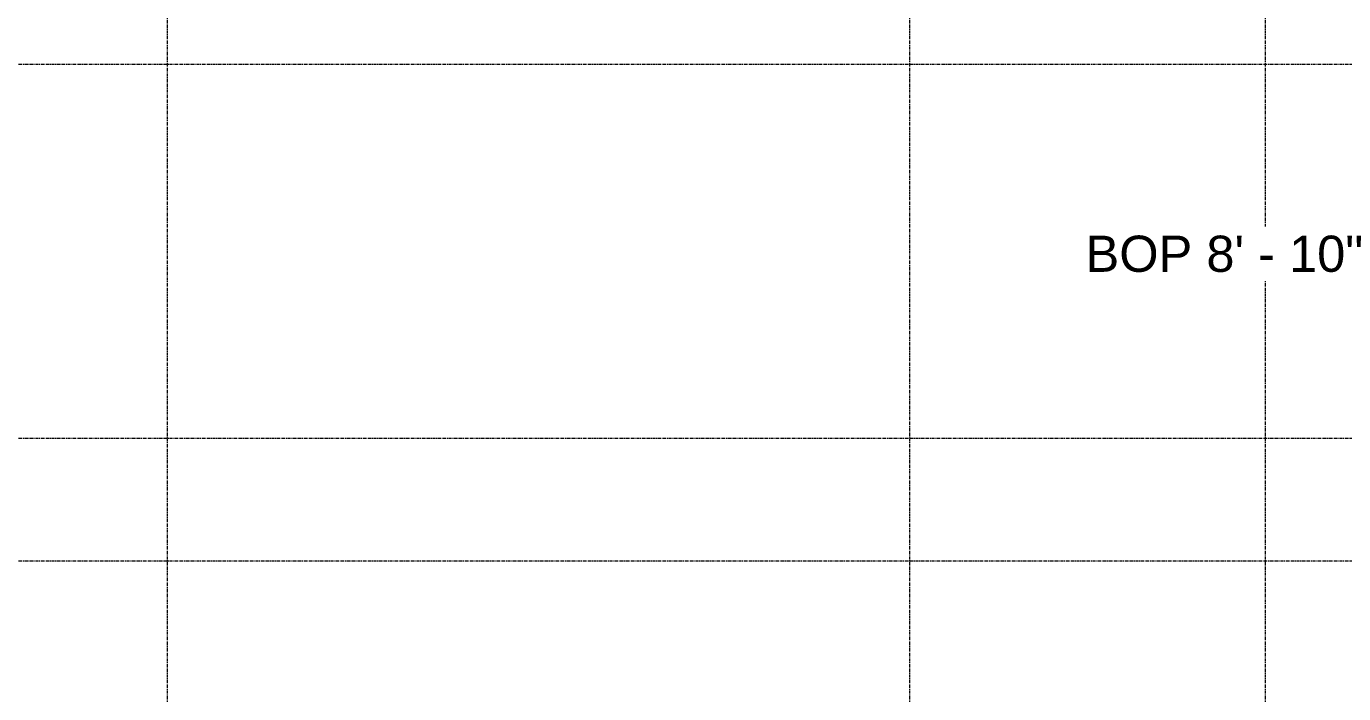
# Model space of a CAD drawing. Header units: inches. Extents: x -3679 to 241, y -496 to 1784.
# Drawn here: x -2155 to -1940.2, y 356.4 to 465.2 of the extents above; entities that cross this region are included whole.
import ezdxf

# ---------------------------------------------------------------- set-up
doc = ezdxf.new("R2010")
doc.units = ezdxf.units.IN
doc.header["$MEASUREMENT"] = 0
doc.linetypes.add('Grid Line', pattern=[0.875, 0.5, -0.125, 0.125, -0.125])
doc.layers.add('G-ANNO-DIMS', color=251, linetype='Continuous', lineweight=9)
doc.layers.add('S-GRID', color=8, linetype='Continuous', lineweight=9)
doc.styles.add('Arial_1', font='arial.ttf', dxfattribs={"height": 5.901198})

msp = doc.modelspace()

# ---------------------------------------------------------------- linework, layer by layer
at = {"layer": 'S-GRID', "linetype": 'Grid Line'}
for p, q in [((-2132, 1771.74), (-2132, -484.26)), ((-2011, 1771.74), (-2011, -484.26)), ((-1953, 1771.74), (-1953, -484.26)), ((-3666.39, 459), (228, 459)), ((-3666.39, 398), (228, 398)), ((-3666.39, 378), (228, 378))]:
    msp.add_line(p, q, dxfattribs=at)

# ---------------------------------------------------------------- next in the draw order: texts
at = {"layer": 'G-ANNO-DIMS', "insert": (-1982.28, 431.04), "char_height": 5.9012, "width": 53.928, "attachment_point": 1, "line_spacing_factor": 0.938532, "style": 'Arial_1', "bg_fill": 3, "box_fill_scale": 1.25, "bg_fill_color": 0, "bg_fill_transparency": 0}
msp.add_mtext('BOP 8\' - 10"', dxfattribs=at)

doc.saveas('drawing.dxf')
